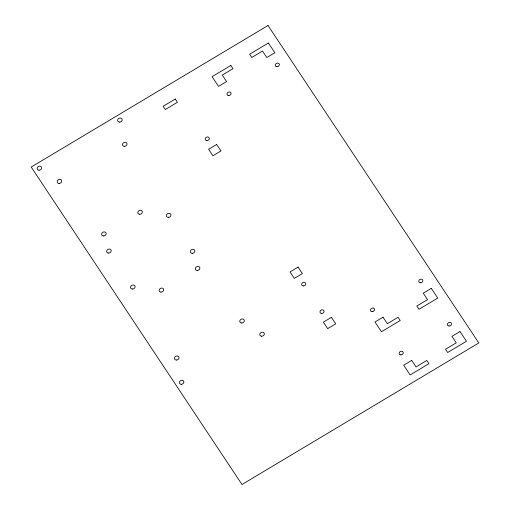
<?xml version="1.0" encoding="UTF-8"?>
<svg xmlns="http://www.w3.org/2000/svg" width="510" height="510" viewBox="0 0 510 510"><rect width="100%" height="100%" fill="white"/><g stroke="black" fill="none" stroke-linecap="round" stroke-linejoin="round"><path stroke-width="0.76" d="M268.011 25.5L31.199 167.05L241.989 484.5L478.801 342.95L268.011 25.5M230.845 65.446L212.071 76.666L218.529 86.388L226.574 81.581L222.271 75.097L233 68.684L230.845 65.446M268.394 43.006L249.619 54.226L251.774 57.464L262.497 51.051L266.806 57.534L274.852 52.728L268.394 43.006M175.242 99.061L163.174 106.271L165.329 109.516L177.397 102.3L175.242 99.061M216.648 144.483L208.596 149.296L212.906 155.773L220.951 150.966L216.648 144.483M298.063 267.1L290.018 271.913L294.321 278.39L302.366 273.583L298.063 267.1M331.417 317.335L323.372 322.141L327.675 328.625L335.72 323.818L331.417 317.335M383.029 317.201L374.984 322.008L381.435 331.729L400.21 320.509L398.061 317.271L387.332 323.678L383.029 317.201M431.301 288.341L423.255 293.154L427.558 299.631L416.829 306.045L418.984 309.289L437.758 298.07L431.301 288.341M411.723 360.411L403.678 365.217L410.129 374.946L428.904 363.719L426.755 360.481L416.026 366.894L411.723 360.411M459.994 331.557L451.949 336.364L456.252 342.847L445.523 349.261L447.678 352.499L466.452 341.279L459.994 331.557M206.881 140.601A2.116 1.747 -25 0 0 209.17 137.923A2.116 1.747 -25 0 0 205.67 137.834A2.116 1.747 -25 0 0 206.881 140.601M276.962 66.721A2.116 1.747 -25 0 0 279.25 64.043A2.116 1.747 -25 0 0 275.744 63.954A2.116 1.747 -25 0 0 276.962 66.721M420.431 282.789A2.116 1.747 -25 0 0 422.714 280.105A2.116 1.747 -25 0 0 419.214 280.022A2.116 1.747 -25 0 0 420.431 282.789M228.684 95.574A2.116 1.747 -25 0 0 230.973 92.896A2.116 1.747 -25 0 0 227.473 92.807A2.116 1.747 -25 0 0 228.684 95.574M372.153 311.642A2.116 1.747 -25 0 0 374.442 308.964A2.116 1.747 -25 0 0 370.942 308.875A2.116 1.747 -25 0 0 372.153 311.642M261.668 336.211A2.346 1.938 -25 0 0 264.212 333.234A2.346 1.938 -25 0 0 260.317 333.132A2.346 1.938 -25 0 0 261.668 336.211M241.644 322.977A2.346 1.938 -25 0 0 244.182 319.999A2.346 1.938 -25 0 0 240.293 319.904A2.346 1.938 -25 0 0 241.644 322.977M108.541 253.062A2.346 1.938 -25 0 0 111.078 250.085A2.346 1.938 -25 0 0 107.189 249.989A2.346 1.938 -25 0 0 108.541 253.062M139.695 214.296A2.346 1.938 -25 0 0 142.233 211.319A2.346 1.938 -25 0 0 138.344 211.216A2.346 1.938 -25 0 0 139.695 214.296M59.058 183.415A2.346 1.938 -25 0 0 61.602 180.438A2.346 1.938 -25 0 0 57.713 180.336A2.346 1.938 -25 0 0 59.058 183.415M161.013 292.096A2.346 1.938 -25 0 0 163.551 289.119A2.346 1.938 -25 0 0 159.662 289.023A2.346 1.938 -25 0 0 161.013 292.096M168.274 217.356A2.346 1.938 -25 0 0 170.818 214.378A2.346 1.938 -25 0 0 166.929 214.276A2.346 1.938 -25 0 0 168.274 217.356M176.345 360.047A2.346 1.938 -25 0 0 178.889 357.07A2.346 1.938 -25 0 0 174.994 356.968A2.346 1.938 -25 0 0 176.345 360.047M197.217 270.453A2.346 1.938 -25 0 0 199.761 267.476A2.346 1.938 -25 0 0 195.865 267.38A2.346 1.938 -25 0 0 197.217 270.453M124.357 146.344A2.346 1.938 -25 0 0 126.901 143.367A2.346 1.938 -25 0 0 123.012 143.272A2.346 1.938 -25 0 0 124.357 146.344M103.485 235.932A2.346 1.938 -25 0 0 106.029 232.955A2.346 1.938 -25 0 0 102.14 232.86A2.346 1.938 -25 0 0 103.485 235.932M181.209 384.298A2.346 1.938 -25 0 0 183.753 381.321A2.346 1.938 -25 0 0 179.864 381.225A2.346 1.938 -25 0 0 181.209 384.298M119.493 122.088A2.346 1.938 -25 0 0 122.037 119.11A2.346 1.938 -25 0 0 118.141 119.015A2.346 1.938 -25 0 0 119.493 122.088M39.034 170.181A2.346 1.938 -25 0 0 41.578 167.203A2.346 1.938 -25 0 0 37.689 167.108A2.346 1.938 -25 0 0 39.034 170.181M192.168 253.33A2.346 1.938 -25 0 0 194.705 250.353A2.346 1.938 -25 0 0 190.816 250.251A2.346 1.938 -25 0 0 192.168 253.33M132.428 289.036A2.346 1.938 -25 0 0 134.965 286.059A2.346 1.938 -25 0 0 131.076 285.963A2.346 1.938 -25 0 0 132.428 289.036M449.125 325.998A2.116 1.747 -25 0 0 451.407 323.321A2.116 1.747 -25 0 0 447.907 323.232A2.116 1.747 -25 0 0 449.125 325.998M400.847 354.852A2.116 1.747 -25 0 0 403.136 352.174A2.116 1.747 -25 0 0 399.636 352.085A2.116 1.747 -25 0 0 400.847 354.852M321.657 313.452A2.116 1.747 -25 0 0 323.946 310.775A2.116 1.747 -25 0 0 320.446 310.686A2.116 1.747 -25 0 0 321.657 313.452M303.367 285.906A2.116 1.747 -25 0 0 305.656 283.228A2.116 1.747 -25 0 0 302.149 283.139A2.116 1.747 -25 0 0 303.367 285.906"/></g></svg>
